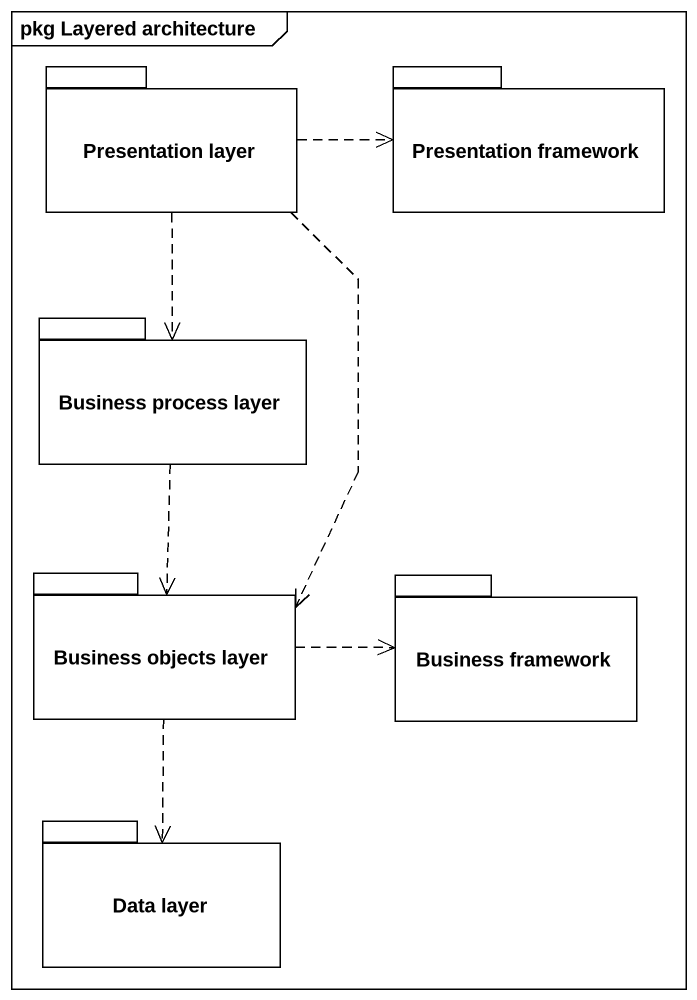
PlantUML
@startuml
mainframe pkg Layered architecture
package "Presentation layer" as Presentation_layer {
}
package "Presentation framework" as Presentation_framework {
}
package "Business process layer" as Business_process_layer {
}
package "Business objects layer" as Business_objects_layer {
}
package "Business framework" as Business_framework {
}
package "Data layer" as Data_layer {
}
Presentation_layer .right.> Presentation_framework
Presentation_layer ..> Business_process_layer
Presentation_layer ..> Business_objects_layer
Business_process_layer ..> Business_objects_layer
Business_objects_layer .right.> Business_framework
Business_objects_layer ..> Data_layer
@enduml
